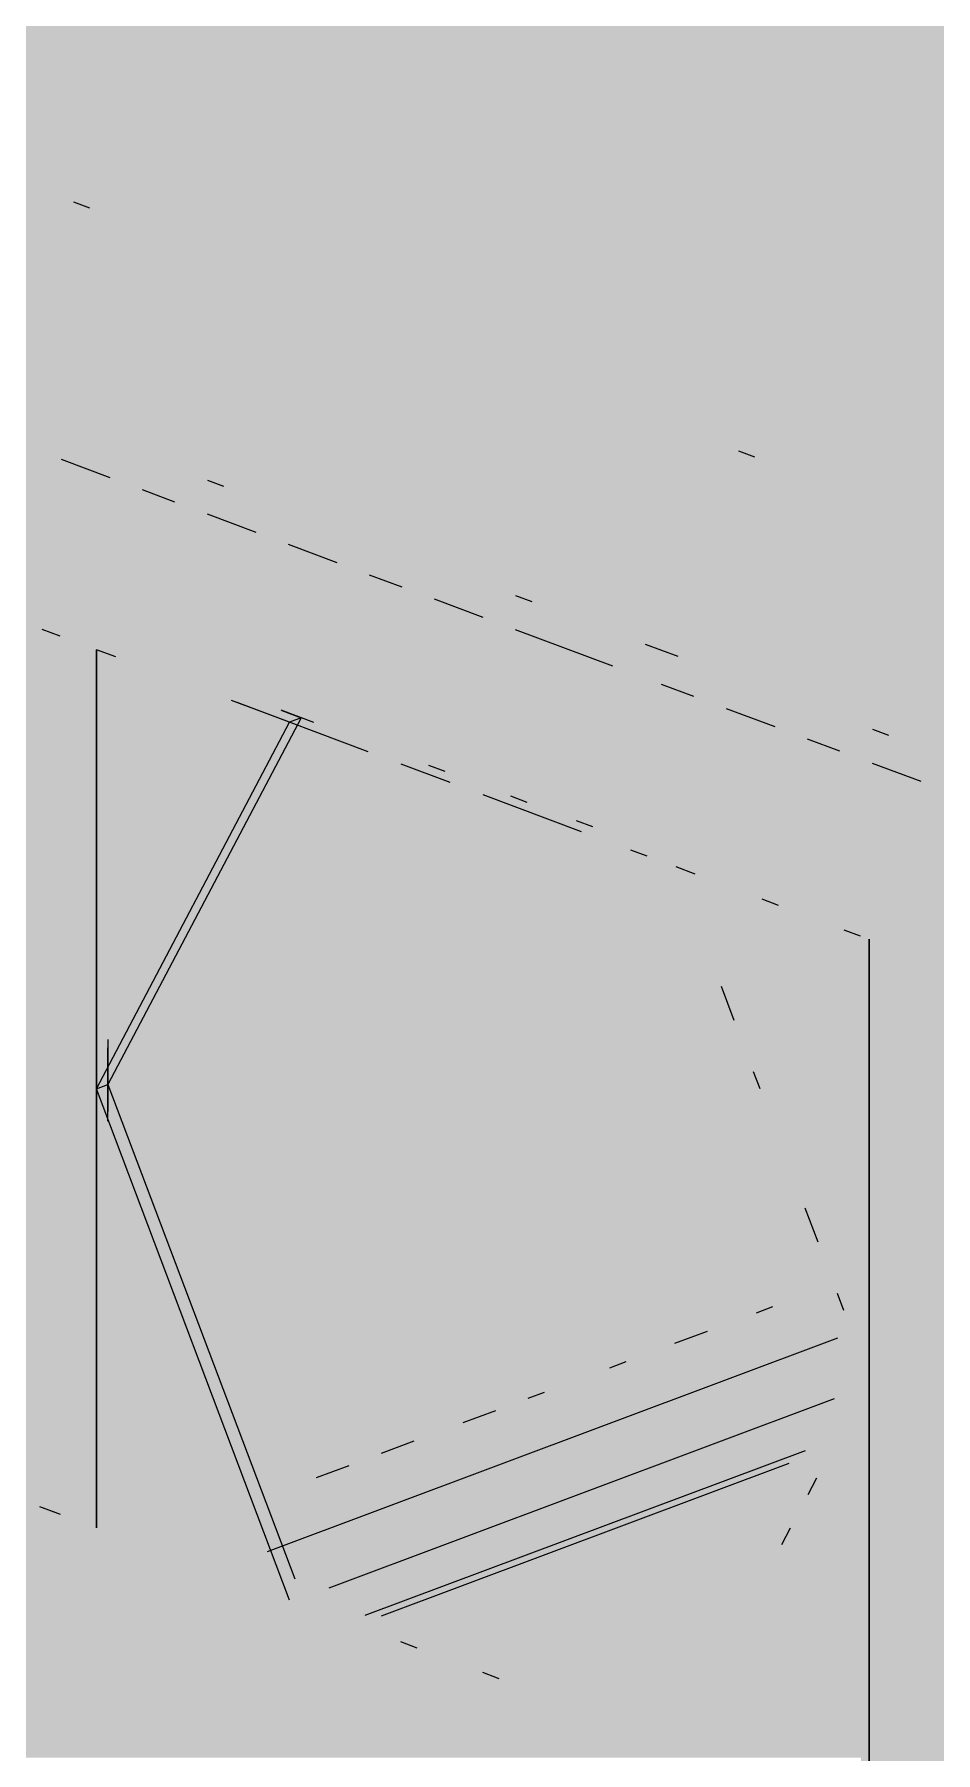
# Paper-space layout '03 3D Building and Roof' of a CAD drawing. Header units: millimetres. Extents: x 5 to 415, y 5 to 292.
# Drawn here: x 142.88 to 146.33, y 93.16 to 99.75 of the extents above; entities that cross this region are included whole.
import ezdxf

# ---------------------------------------------------------------- set-up
doc = ezdxf.new("R2010")
doc.units = ezdxf.units.MM
doc.layers.add('EXISTING', color=7, linetype='Continuous')
doc.layers.add('IMAGES', color=7, linetype='Continuous')

# ---------------------------------------------------------------- blocks, each defined once
blk = doc.blocks.new('SHEET_03')
at = {"layer": 'EXISTING', "color": 250, "lineweight": 9}
for p, q in [((143.092, 99.0832), (143.0298, 99.1064)), ((143.169, 98.0492), (142.9824, 98.1191)), ((145.6412, 98.1282), (145.5791, 98.1515)), ((143.542, 98.0406), (143.6042, 98.0173)), ((143.4177, 97.956), (143.2933, 98.0026)), ((143.7286, 97.8396), (143.542, 97.9095)), ((144.0395, 97.7231), (143.8529, 97.793)), ((144.2882, 97.6299), (144.1638, 97.6765)), ((144.5991, 97.5135), (144.4125, 97.5834)), ((144.7234, 97.598), (144.7856, 97.5747)), ((142.9777, 97.4421), (142.9083, 97.4682)), ((145.0965, 97.3271), (144.7234, 97.4669)), ((143.1166, 94.0234), (143.1166, 97.3901)), ((143.1166, 97.3901), (143.1166, 95.7067)), ((143.1907, 97.3624), (143.1166, 97.3901)), ((145.2208, 97.4117), (145.3452, 97.3651)), ((145.4074, 97.2107), (145.283, 97.2573)), ((143.8573, 97.1127), (143.6351, 97.1959)), ((143.6543, 97.1887), (144.1576, 97.0002)), ((143.1166, 95.7067), (143.8573, 97.1127)), ((143.9017, 97.1293), (143.161, 95.7234)), ((143.9504, 97.1111), (143.8246, 97.1582)), ((143.8276, 97.1571), (143.9017, 97.1293)), ((143.9017, 97.1293), (143.8573, 97.1127)), ((145.7183, 97.0942), (145.5317, 97.1641)), ((145.967, 97.0011), (145.8426, 97.0476)), ((146.0913, 97.0856), (146.1535, 97.0623)), ((144.2834, 96.953), (144.4721, 96.8823)), ((144.4536, 96.9226), (144.3907, 96.9461)), ((146.2779, 96.8846), (146.0913, 96.9545)), ((144.5979, 96.8352), (144.9754, 96.6938)), ((144.7682, 96.8047), (144.7053, 96.8283)), ((145.0198, 96.7105), (144.9569, 96.734)), ((145.1641, 96.6231), (145.227, 96.5996)), ((145.4126, 96.53), (145.3386, 96.5578)), ((145.6674, 96.4346), (145.7303, 96.411)), ((145.9819, 96.3168), (146.0448, 96.2932)), ((146.0792, 96.2803), (146.0792, 92.9135)), ((146.0792, 94.5969), (146.0792, 96.2803)), ((145.5114, 96.1002), (145.5608, 95.9695)), ((143.161, 95.8952), (143.161, 95.6203)), ((143.161, 95.7234), (143.161, 95.8637)), ((143.1166, 95.7067), (143.161, 95.7234)), ((143.161, 95.5831), (143.161, 95.7234)), ((143.161, 95.7234), (143.877, 93.8279)), ((145.6348, 95.7734), (145.6595, 95.7081)), ((143.1166, 95.7067), (143.1166, 94.0234)), ((143.8573, 93.7459), (143.1166, 95.7067)), ((145.8324, 95.2505), (145.8817, 95.1198)), ((145.6471, 94.8482), (145.7096, 94.8716)), ((145.9558, 94.9237), (145.9805, 94.8584)), ((143.7726, 93.9333), (145.9595, 94.7525)), ((145.3347, 94.7311), (145.4596, 94.7779)), ((145.0847, 94.6375), (145.1472, 94.6609)), ((146.0792, 92.9135), (146.0792, 94.5969)), ((144.7723, 94.5205), (144.8348, 94.5439)), ((145.9448, 94.5185), (144.0078, 93.7929)), ((144.5224, 94.4268), (144.6474, 94.4737)), ((144.21, 94.3098), (144.335, 94.3566)), ((144.1475, 93.6884), (145.8346, 94.3204)), ((144.21, 93.6863), (145.7721, 94.2715)), ((143.9601, 94.2162), (144.085, 94.263)), ((145.8772, 94.2135), (145.8436, 94.1496)), ((142.9623, 94.0812), (142.8994, 94.1047)), ((142.9083, 94.1014), (142.9777, 94.0754)), ((145.7762, 94.0218), (145.7426, 93.9579)), ((144.3463, 93.5627), (144.2834, 93.5863)), ((144.6608, 93.4449), (144.5979, 93.4685))]:
    blk.add_line(p, q, dxfattribs=at)
at = {"layer": 'IMAGES', "color": 7}
for points in [[(142.1058, 99.6571), (151.3595, 99.6571), (142.1058, 99.8286), (151.3595, 99.8286)], [(142.7913, 99.4857), (151.8735, 99.4857), (142.7913, 99.6571), (151.8735, 99.6571)], [(142.7913, 99.3143), (156.8431, 99.3143), (142.7913, 99.4857), (156.8431, 99.4857)], [(142.6199, 99.1429), (142.9627, 99.1429), (142.6199, 99.3143), (142.9627, 99.3143)], [(142.9627, 99.1429), (143.3054, 99.1429), (142.9627, 99.3143), (143.3054, 99.3143)], [(143.3054, 99.1429), (143.6481, 99.1429), (143.3054, 99.3143), (143.6481, 99.3143)], [(143.6481, 99.1429), (156.329, 99.1429), (143.6481, 99.3143), (156.329, 99.3143)], [(142.4486, 98.9714), (142.9627, 98.9714), (142.4486, 99.1429), (142.9627, 99.1429)], [(142.9627, 98.9714), (143.6481, 98.9714), (142.9627, 99.1429), (143.6481, 99.1429)], [(143.6481, 98.9714), (143.8195, 98.9714), (143.6481, 99.1429), (143.8195, 99.1429)], [(143.8195, 98.9714), (155.8149, 98.9714), (143.8195, 99.1429), (155.8149, 99.1429)], [(141.9345, 98.8), (142.9627, 98.8), (141.9345, 98.9714), (142.9627, 98.9714)], [(142.9627, 98.8), (143.3054, 98.8), (142.9627, 98.9714), (143.3054, 98.9714)], [(143.3054, 98.8), (143.4767, 98.8), (143.3054, 98.9714), (143.4767, 98.9714)], [(143.4767, 98.8), (143.8195, 98.8), (143.4767, 98.9714), (143.8195, 98.9714)], [(143.8195, 98.6286), (143.9908, 98.6286), (143.8195, 98.9714), (143.9908, 98.9714)], [(143.9908, 98.8), (144.1622, 98.8), (143.9908, 98.9714), (144.1622, 98.9714)], [(144.1622, 98.8), (144.3336, 98.8), (144.1622, 98.9714), (144.3336, 98.9714)], [(144.3336, 98.8), (144.5049, 98.8), (144.3336, 98.9714), (144.5049, 98.9714)], [(144.5049, 98.8), (155.4722, 98.8), (144.5049, 98.9714), (155.4722, 98.9714)], [(142.4486, 98.6286), (143.3054, 98.6286), (142.4486, 98.8), (143.3054, 98.8)], [(143.3054, 98.6286), (143.4767, 98.6286), (143.3054, 98.8), (143.4767, 98.8)], [(143.4767, 98.6286), (143.8195, 98.6286), (143.4767, 98.8), (143.8195, 98.8)], [(143.9908, 98.6286), (144.1622, 98.6286), (143.9908, 98.8), (144.1622, 98.8)], [(144.1622, 98.6286), (144.5049, 98.6286), (144.1622, 98.8), (144.5049, 98.8)], [(144.5049, 98.6286), (144.6763, 98.6286), (144.5049, 98.8), (144.6763, 98.8)], [(144.6763, 98.6286), (145.019, 98.6286), (144.6763, 98.8), (145.019, 98.8)], [(145.019, 98.6286), (154.9581, 98.6286), (145.019, 98.8), (154.9581, 98.8)], [(142.7913, 98.4571), (142.9627, 98.4571), (142.7913, 98.6286), (142.9627, 98.6286)], [(142.9627, 98.4571), (143.8195, 98.4571), (142.9627, 98.6286), (143.8195, 98.6286)], [(143.8195, 98.4571), (144.1622, 98.4571), (143.8195, 98.6286), (144.1622, 98.6286)], [(144.1622, 98.4571), (144.6763, 98.4571), (144.1622, 98.6286), (144.6763, 98.6286)], [(144.6763, 98.4571), (145.019, 98.4571), (144.6763, 98.6286), (145.019, 98.6286)], [(145.019, 98.4571), (145.1904, 98.4571), (145.019, 98.6286), (145.1904, 98.6286)], [(145.1904, 98.4571), (154.6154, 98.4571), (145.1904, 98.6286), (154.6154, 98.6286)], [(142.7913, 98.2857), (142.9627, 98.2857), (142.7913, 98.4571), (142.9627, 98.4571)], [(142.9627, 98.2857), (143.134, 98.2857), (142.9627, 98.4571), (143.134, 98.4571)], [(143.134, 98.2857), (144.1622, 98.2857), (143.134, 98.4571), (144.1622, 98.4571)], [(144.1622, 98.2857), (144.3336, 98.2857), (144.1622, 98.4571), (144.3336, 98.4571)], [(144.3336, 98.2857), (144.5049, 98.2857), (144.3336, 98.4571), (144.5049, 98.4571)], [(144.5049, 98.2857), (144.6763, 98.2857), (144.5049, 98.4571), (144.6763, 98.4571)], [(144.6763, 98.2857), (144.8477, 98.2857), (144.6763, 98.4571), (144.8477, 98.4571)], [(144.8477, 98.2857), (145.019, 98.2857), (144.8477, 98.4571), (145.019, 98.4571)], [(145.019, 98.2857), (145.1904, 98.2857), (145.019, 98.4571), (145.1904, 98.4571)], [(145.1904, 98.2857), (145.3617, 98.2857), (145.1904, 98.4571), (145.3617, 98.4571)], [(145.3617, 98.2857), (145.5331, 98.2857), (145.3617, 98.4571), (145.5331, 98.4571)], [(145.5331, 98.2857), (145.8758, 98.2857), (145.5331, 98.4571), (145.8758, 98.4571)], [(145.8758, 98.2857), (154.1013, 98.2857), (145.8758, 98.4571), (154.1013, 98.4571)], [(142.7913, 98.1143), (142.9627, 98.1143), (142.7913, 98.2857), (142.9627, 98.2857)], [(142.9627, 98.1143), (143.3054, 98.1143), (142.9627, 98.2857), (143.3054, 98.2857)], [(143.3054, 98.1143), (143.4767, 98.1143), (143.3054, 98.2857), (143.4767, 98.2857)], [(143.4767, 98.1143), (143.9908, 98.1143), (143.4767, 98.2857), (143.9908, 98.2857)], [(143.9908, 98.1143), (144.6763, 98.1143), (143.9908, 98.2857), (144.6763, 98.2857)], [(144.6763, 98.1143), (145.019, 98.1143), (144.6763, 98.2857), (145.019, 98.2857)], [(145.019, 98.1143), (145.1904, 98.1143), (145.019, 98.2857), (145.1904, 98.2857)], [(145.1904, 98.1143), (145.3617, 98.1143), (145.1904, 98.2857), (145.3617, 98.2857)], [(145.3617, 98.1143), (145.5331, 98.1143), (145.3617, 98.2857), (145.5331, 98.2857)], [(145.5331, 98.1143), (145.8758, 98.1143), (145.5331, 98.2857), (145.8758, 98.2857)], [(145.8758, 98.1143), (146.3899, 98.1143), (145.8758, 98.2857), (146.3899, 98.2857)], [(142.7913, 97.9429), (142.9627, 97.9429), (142.7913, 98.1143), (142.9627, 98.1143)], [(142.9627, 97.9429), (143.3054, 97.9429), (142.9627, 98.1143), (143.3054, 98.1143)], [(143.3054, 97.9429), (143.6481, 97.9429), (143.3054, 98.1143), (143.6481, 98.1143)], [(143.6481, 97.9429), (143.8195, 97.9429), (143.6481, 98.1143), (143.8195, 98.1143)], [(143.8195, 97.9429), (143.9908, 97.9429), (143.8195, 98.1143), (143.9908, 98.1143)], [(143.9908, 97.9429), (144.1622, 97.9429), (143.9908, 98.1143), (144.1622, 98.1143)], [(144.1622, 97.9429), (144.3336, 97.9429), (144.1622, 98.1143), (144.3336, 98.1143)], [(144.3336, 97.9429), (145.3617, 97.9429), (144.3336, 98.1143), (145.3617, 98.1143)], [(145.3617, 97.9429), (145.5331, 97.9429), (145.3617, 98.1143), (145.5331, 98.1143)], [(145.5331, 97.9429), (145.7045, 97.9429), (145.5331, 98.1143), (145.7045, 98.1143)], [(145.7045, 97.9429), (145.8758, 97.9429), (145.7045, 98.1143), (145.8758, 98.1143)], [(145.8758, 97.9429), (146.0472, 97.9429), (145.8758, 98.1143), (146.0472, 98.1143)], [(146.0472, 97.9429), (146.3899, 97.9429), (146.0472, 98.1143), (146.3899, 98.1143)], [(142.7913, 97.7714), (142.9627, 97.7714), (142.7913, 97.9429), (142.9627, 97.9429)], [(142.9627, 97.7714), (143.134, 97.7714), (142.9627, 97.9429), (143.134, 97.9429)], [(143.134, 97.7714), (143.3054, 97.7714), (143.134, 97.9429), (143.3054, 97.9429)], [(143.3054, 97.7714), (143.4767, 97.7714), (143.3054, 97.9429), (143.4767, 97.9429)], [(143.4767, 97.7714), (143.6481, 97.7714), (143.4767, 97.9429), (143.6481, 97.9429)], [(143.6481, 97.7714), (143.8195, 97.7714), (143.6481, 97.9429), (143.8195, 97.9429)], [(143.8195, 97.7714), (143.9908, 97.7714), (143.8195, 97.9429), (143.9908, 97.9429)], [(143.9908, 97.7714), (144.1622, 97.7714), (143.9908, 97.9429), (144.1622, 97.9429)], [(144.1622, 97.7714), (144.3336, 97.7714), (144.1622, 97.9429), (144.3336, 97.9429)], [(144.3336, 97.7714), (144.8477, 97.7714), (144.3336, 97.9429), (144.8477, 97.9429)], [(144.8477, 97.7714), (145.5331, 97.7714), (144.8477, 97.9429), (145.5331, 97.9429)], [(145.5331, 97.7714), (146.0472, 97.7714), (145.5331, 97.9429), (146.0472, 97.9429)], [(146.0472, 97.7714), (146.2186, 97.7714), (146.0472, 97.9429), (146.2186, 97.9429)], [(146.2186, 97.7714), (146.3899, 97.7714), (146.2186, 97.9429), (146.3899, 97.9429)], [(142.7913, 97.6), (143.3054, 97.6), (142.7913, 97.7714), (143.3054, 97.7714)], [(143.3054, 97.6), (143.4767, 97.6), (143.3054, 97.7714), (143.4767, 97.7714)], [(143.4767, 97.6), (143.8195, 97.6), (143.4767, 97.7714), (143.8195, 97.7714)], [(143.8195, 97.6), (143.9908, 97.6), (143.8195, 97.7714), (143.9908, 97.7714)], [(143.9908, 97.6), (144.3336, 97.6), (143.9908, 97.7714), (144.3336, 97.7714)], [(144.3336, 97.6), (144.5049, 97.6), (144.3336, 97.7714), (144.5049, 97.7714)], [(144.5049, 97.6), (144.6763, 97.6), (144.5049, 97.7714), (144.6763, 97.7714)], [(144.6763, 97.6), (144.8477, 97.6), (144.6763, 97.7714), (144.8477, 97.7714)], [(144.8477, 97.6), (145.019, 97.6), (144.8477, 97.7714), (145.019, 97.7714)], [(145.019, 97.6), (145.3617, 97.6), (145.019, 97.7714), (145.3617, 97.7714)], [(145.3617, 97.6), (146.0472, 97.6), (145.3617, 97.7714), (146.0472, 97.7714)], [(146.0472, 97.6), (146.3899, 97.6), (146.0472, 97.7714), (146.3899, 97.7714)], [(142.7913, 97.2571), (142.9627, 97.2571), (142.7913, 97.6), (142.9627, 97.6)], [(142.9627, 97.4286), (143.134, 97.4286), (142.9627, 97.6), (143.134, 97.6)], [(143.134, 97.4286), (143.8195, 97.4286), (143.134, 97.6), (143.8195, 97.6)], [(143.8195, 97.2571), (143.9908, 97.2571), (143.8195, 97.6), (143.9908, 97.6)], [(143.9908, 97.4286), (144.1622, 97.4286), (143.9908, 97.6), (144.1622, 97.6)], [(144.1622, 97.4286), (144.5049, 97.4286), (144.1622, 97.6), (144.5049, 97.6)], [(144.5049, 97.4286), (144.6763, 97.4286), (144.5049, 97.6), (144.6763, 97.6)], [(144.6763, 97.4286), (144.8477, 97.4286), (144.6763, 97.6), (144.8477, 97.6)], [(144.8477, 97.4286), (145.019, 97.4286), (144.8477, 97.6), (145.019, 97.6)], [(145.019, 97.4286), (145.1904, 97.4286), (145.019, 97.6), (145.1904, 97.6)], [(145.1904, 97.4286), (145.3617, 97.4286), (145.1904, 97.6), (145.3617, 97.6)], [(145.3617, 97.4286), (146.7326, 97.4286), (145.3617, 97.6), (146.7326, 97.6)], [(142.9627, 97.2571), (143.134, 97.2571), (142.9627, 97.4286), (143.134, 97.4286)], [(143.134, 97.0857), (143.3054, 97.0857), (143.134, 97.4286), (143.3054, 97.4286)], [(143.3054, 97.2571), (143.4767, 97.2571), (143.3054, 97.4286), (143.4767, 97.4286)], [(143.4767, 97.2571), (143.6481, 97.2571), (143.4767, 97.4286), (143.6481, 97.4286)], [(143.6481, 97.2571), (143.8195, 97.2571), (143.6481, 97.4286), (143.8195, 97.4286)], [(143.9908, 97.2571), (144.1622, 97.2571), (143.9908, 97.4286), (144.1622, 97.4286)], [(144.1622, 97.0857), (144.3336, 97.0857), (144.1622, 97.4286), (144.3336, 97.4286)], [(144.3336, 97.2571), (144.6763, 97.2571), (144.3336, 97.4286), (144.6763, 97.4286)], [(144.6763, 97.2571), (144.8477, 97.2571), (144.6763, 97.4286), (144.8477, 97.4286)], [(144.8477, 97.2571), (145.1904, 97.2571), (144.8477, 97.4286), (145.1904, 97.4286)], [(145.1904, 97.2571), (145.3617, 97.2571), (145.1904, 97.4286), (145.3617, 97.4286)], [(145.3617, 97.2571), (145.5331, 97.2571), (145.3617, 97.4286), (145.5331, 97.4286)], [(145.5331, 97.2571), (145.7045, 97.2571), (145.5331, 97.4286), (145.7045, 97.4286)], [(145.7045, 97.2571), (146.2186, 97.2571), (145.7045, 97.4286), (146.2186, 97.4286)], [(146.2186, 97.2571), (147.5895, 97.2571), (146.2186, 97.4286), (147.5895, 97.4286)], [(142.7913, 94.1714), (142.9627, 94.1714), (142.7913, 97.2571), (142.9627, 97.2571)], [(142.9627, 97.0857), (143.134, 97.0857), (142.9627, 97.2571), (143.134, 97.2571)], [(143.3054, 96.9143), (143.4767, 96.9143), (143.3054, 97.2571), (143.4767, 97.2571)], [(143.4767, 97.0857), (143.6481, 97.0857), (143.4767, 97.2571), (143.6481, 97.2571)], [(143.6481, 96.9143), (143.8195, 96.9143), (143.6481, 97.2571), (143.8195, 97.2571)], [(143.8195, 97.0857), (143.9908, 97.0857), (143.8195, 97.2571), (143.9908, 97.2571)], [(143.9908, 97.0857), (144.1622, 97.0857), (143.9908, 97.2571), (144.1622, 97.2571)], [(144.3336, 97.0857), (144.6763, 97.0857), (144.3336, 97.2571), (144.6763, 97.2571)], [(144.6763, 96.9143), (144.8477, 96.9143), (144.6763, 97.2571), (144.8477, 97.2571)], [(144.8477, 97.0857), (145.019, 97.0857), (144.8477, 97.2571), (145.019, 97.2571)], [(145.019, 97.0857), (145.1904, 97.0857), (145.019, 97.2571), (145.1904, 97.2571)], [(145.1904, 97.0857), (145.3617, 97.0857), (145.1904, 97.2571), (145.3617, 97.2571)], [(145.3617, 97.0857), (145.5331, 97.0857), (145.3617, 97.2571), (145.5331, 97.2571)], [(145.5331, 97.0857), (145.7045, 97.0857), (145.5331, 97.2571), (145.7045, 97.2571)], [(145.7045, 97.0857), (145.8758, 97.0857), (145.7045, 97.2571), (145.8758, 97.2571)], [(145.8758, 97.0857), (146.2186, 97.0857), (145.8758, 97.2571), (146.2186, 97.2571)], [(146.2186, 97.0857), (146.3899, 97.0857), (146.2186, 97.2571), (146.3899, 97.2571)], [(142.9627, 96.2286), (143.134, 96.2286), (142.9627, 97.0857), (143.134, 97.0857)], [(143.134, 96.2286), (143.3054, 96.2286), (143.134, 97.0857), (143.3054, 97.0857)], [(143.4767, 96.9143), (143.6481, 96.9143), (143.4767, 97.0857), (143.6481, 97.0857)], [(143.8195, 96.9143), (143.9908, 96.9143), (143.8195, 97.0857), (143.9908, 97.0857)], [(143.9908, 96.9143), (144.1622, 96.9143), (143.9908, 97.0857), (144.1622, 97.0857)], [(144.1622, 96.9143), (144.3336, 96.9143), (144.1622, 97.0857), (144.3336, 97.0857)], [(144.3336, 96.9143), (144.5049, 96.9143), (144.3336, 97.0857), (144.5049, 97.0857)], [(144.5049, 96.9143), (144.6763, 96.9143), (144.5049, 97.0857), (144.6763, 97.0857)], [(144.8477, 96.9143), (145.019, 96.9143), (144.8477, 97.0857), (145.019, 97.0857)], [(145.019, 96.9143), (145.1904, 96.9143), (145.019, 97.0857), (145.1904, 97.0857)], [(145.1904, 96.9143), (145.3617, 96.9143), (145.1904, 97.0857), (145.3617, 97.0857)], [(145.3617, 96.9143), (145.5331, 96.9143), (145.3617, 97.0857), (145.5331, 97.0857)], [(145.5331, 96.9143), (145.8758, 96.9143), (145.5331, 97.0857), (145.8758, 97.0857)], [(145.8758, 96.9143), (146.0472, 96.9143), (145.8758, 97.0857), (146.0472, 97.0857)], [(146.0472, 96.9143), (146.3899, 96.9143), (146.0472, 97.0857), (146.3899, 97.0857)], [(143.3054, 96.7429), (143.6481, 96.7429), (143.3054, 96.9143), (143.6481, 96.9143)], [(143.6481, 96.7429), (143.9908, 96.7429), (143.6481, 96.9143), (143.9908, 96.9143)], [(143.9908, 96.7429), (144.1622, 96.7429), (143.9908, 96.9143), (144.1622, 96.9143)], [(144.1622, 96.7429), (144.3336, 96.7429), (144.1622, 96.9143), (144.3336, 96.9143)], [(144.3336, 96.7429), (144.5049, 96.7429), (144.3336, 96.9143), (144.5049, 96.9143)], [(144.5049, 96.7429), (144.6763, 96.7429), (144.5049, 96.9143), (144.6763, 96.9143)], [(144.6763, 96.7429), (144.8477, 96.7429), (144.6763, 96.9143), (144.8477, 96.9143)], [(144.8477, 96.7429), (145.019, 96.7429), (144.8477, 96.9143), (145.019, 96.9143)], [(145.019, 96.7429), (145.5331, 96.7429), (145.019, 96.9143), (145.5331, 96.9143)], [(145.5331, 96.5714), (145.7045, 96.5714), (145.5331, 96.9143), (145.7045, 96.9143)], [(145.7045, 96.7429), (145.8758, 96.7429), (145.7045, 96.9143), (145.8758, 96.9143)], [(145.8758, 96.7429), (146.0472, 96.7429), (145.8758, 96.9143), (146.0472, 96.9143)], [(146.0472, 96.7429), (146.5613, 96.7429), (146.0472, 96.9143), (146.5613, 96.9143)], [(143.3054, 96.4), (143.4767, 96.4), (143.3054, 96.7429), (143.4767, 96.7429)], [(143.4767, 96.5714), (143.6481, 96.5714), (143.4767, 96.7429), (143.6481, 96.7429)], [(143.6481, 96.5714), (143.8195, 96.5714), (143.6481, 96.7429), (143.8195, 96.7429)], [(143.8195, 96.5714), (143.9908, 96.5714), (143.8195, 96.7429), (143.9908, 96.7429)], [(143.9908, 96.5714), (144.3336, 96.5714), (143.9908, 96.7429), (144.3336, 96.7429)], [(144.3336, 96.5714), (144.5049, 96.5714), (144.3336, 96.7429), (144.5049, 96.7429)], [(144.5049, 96.5714), (144.8477, 96.5714), (144.5049, 96.7429), (144.8477, 96.7429)], [(144.8477, 96.5714), (145.019, 96.5714), (144.8477, 96.7429), (145.019, 96.7429)], [(145.019, 96.5714), (145.1904, 96.5714), (145.019, 96.7429), (145.1904, 96.7429)], [(145.1904, 96.5714), (145.3617, 96.5714), (145.1904, 96.7429), (145.3617, 96.7429)], [(145.3617, 96.5714), (145.5331, 96.5714), (145.3617, 96.7429), (145.5331, 96.7429)], [(145.7045, 96.5714), (146.0472, 96.5714), (145.7045, 96.7429), (146.0472, 96.7429)], [(146.0472, 96.5714), (146.2186, 96.5714), (146.0472, 96.7429), (146.2186, 96.7429)], [(146.2186, 96.5714), (146.3899, 96.5714), (146.2186, 96.7429), (146.3899, 96.7429)], [(143.4767, 96.4), (143.6481, 96.4), (143.4767, 96.5714), (143.6481, 96.5714)], [(143.6481, 96.4), (143.8195, 96.4), (143.6481, 96.5714), (143.8195, 96.5714)], [(143.8195, 96.4), (143.9908, 96.4), (143.8195, 96.5714), (143.9908, 96.5714)], [(143.9908, 96.4), (144.5049, 96.4), (143.9908, 96.5714), (144.5049, 96.5714)], [(144.5049, 96.4), (144.8477, 96.4), (144.5049, 96.5714), (144.8477, 96.5714)], [(144.8477, 96.4), (145.019, 96.4), (144.8477, 96.5714), (145.019, 96.5714)], [(145.019, 96.4), (145.1904, 96.4), (145.019, 96.5714), (145.1904, 96.5714)], [(145.1904, 96.4), (145.3617, 96.4), (145.1904, 96.5714), (145.3617, 96.5714)], [(145.3617, 96.4), (145.7045, 96.4), (145.3617, 96.5714), (145.7045, 96.5714)], [(145.7045, 96.4), (145.8758, 96.4), (145.7045, 96.5714), (145.8758, 96.5714)], [(145.8758, 96.4), (146.2186, 96.4), (145.8758, 96.5714), (146.2186, 96.5714)], [(146.2186, 96.4), (146.3899, 96.4), (146.2186, 96.5714), (146.3899, 96.5714)], [(143.3054, 96.2286), (143.4767, 96.2286), (143.3054, 96.4), (143.4767, 96.4)], [(143.4767, 96.2286), (143.6481, 96.2286), (143.4767, 96.4), (143.6481, 96.4)], [(143.6481, 96.2286), (143.8195, 96.2286), (143.6481, 96.4), (143.8195, 96.4)], [(143.8195, 96.2286), (143.9908, 96.2286), (143.8195, 96.4), (143.9908, 96.4)], [(143.9908, 96.2286), (145.1904, 96.2286), (143.9908, 96.4), (145.1904, 96.4)], [(145.1904, 96.2286), (145.3617, 96.2286), (145.1904, 96.4), (145.3617, 96.4)], [(145.3617, 96.2286), (145.5331, 96.2286), (145.3617, 96.4), (145.5331, 96.4)], [(145.5331, 96.2286), (145.7045, 96.2286), (145.5331, 96.4), (145.7045, 96.4)], [(145.7045, 96.2286), (145.8758, 96.2286), (145.7045, 96.4), (145.8758, 96.4)], [(145.8758, 96.2286), (146.0472, 96.2286), (145.8758, 96.4), (146.0472, 96.4)], [(146.0472, 96.2286), (146.2186, 96.2286), (146.0472, 96.4), (146.2186, 96.4)], [(146.2186, 96.2286), (146.3899, 96.2286), (146.2186, 96.4), (146.3899, 96.4)], [(142.9627, 95.2), (143.134, 95.2), (142.9627, 96.2286), (143.134, 96.2286)], [(143.134, 96.0571), (143.3054, 96.0571), (143.134, 96.2286), (143.3054, 96.2286)], [(143.3054, 96.0571), (143.4767, 96.0571), (143.3054, 96.2286), (143.4767, 96.2286)], [(143.4767, 96.0571), (143.6481, 96.0571), (143.4767, 96.2286), (143.6481, 96.2286)], [(143.6481, 96.0571), (143.8195, 96.0571), (143.6481, 96.2286), (143.8195, 96.2286)], [(143.8195, 96.0571), (145.3617, 96.0571), (143.8195, 96.2286), (145.3617, 96.2286)], [(145.3617, 96.0571), (145.5331, 96.0571), (145.3617, 96.2286), (145.5331, 96.2286)], [(145.5331, 96.0571), (145.7045, 96.0571), (145.5331, 96.2286), (145.7045, 96.2286)], [(145.7045, 95.8857), (145.8758, 95.8857), (145.7045, 96.2286), (145.8758, 96.2286)], [(145.8758, 96.0571), (146.0472, 96.0571), (145.8758, 96.2286), (146.0472, 96.2286)], [(146.0472, 96.0571), (146.2186, 96.0571), (146.0472, 96.2286), (146.2186, 96.2286)], [(146.2186, 96.0571), (146.5613, 96.0571), (146.2186, 96.2286), (146.5613, 96.2286)], [(143.134, 95.8857), (143.3054, 95.8857), (143.134, 96.0571), (143.3054, 96.0571)], [(143.3054, 95.8857), (143.4767, 95.8857), (143.3054, 96.0571), (143.4767, 96.0571)], [(143.4767, 95.8857), (143.6481, 95.8857), (143.4767, 96.0571), (143.6481, 96.0571)], [(143.6481, 95.8857), (143.8195, 95.8857), (143.6481, 96.0571), (143.8195, 96.0571)], [(143.8195, 95.8857), (145.1904, 95.8857), (143.8195, 96.0571), (145.1904, 96.0571)], [(145.1904, 95.7143), (145.3617, 95.7143), (145.1904, 96.0571), (145.3617, 96.0571)], [(145.3617, 95.8857), (145.5331, 95.8857), (145.3617, 96.0571), (145.5331, 96.0571)], [(145.5331, 95.8857), (145.7045, 95.8857), (145.5331, 96.0571), (145.7045, 96.0571)], [(145.8758, 95.2), (146.0472, 95.2), (145.8758, 96.0571), (146.0472, 96.0571)], [(146.0472, 95.2), (146.2186, 95.2), (146.0472, 96.0571), (146.2186, 96.0571)], [(146.2186, 95.8857), (146.3899, 95.8857), (146.2186, 96.0571), (146.3899, 96.0571)], [(143.134, 95.5429), (143.3054, 95.5429), (143.134, 95.8857), (143.3054, 95.8857)], [(143.3054, 95.7143), (143.4767, 95.7143), (143.3054, 95.8857), (143.4767, 95.8857)], [(143.4767, 95.7143), (143.6481, 95.7143), (143.4767, 95.8857), (143.6481, 95.8857)], [(143.6481, 95.7143), (145.1904, 95.7143), (143.6481, 95.8857), (145.1904, 95.8857)], [(145.3617, 95.7143), (145.7045, 95.7143), (145.3617, 95.8857), (145.7045, 95.8857)], [(145.7045, 95.7143), (145.8758, 95.7143), (145.7045, 95.8857), (145.8758, 95.8857)], [(146.2186, 92.9714), (146.3899, 92.9714), (146.2186, 95.8857), (146.3899, 95.8857)], [(143.3054, 95.5429), (143.4767, 95.5429), (143.3054, 95.7143), (143.4767, 95.7143)], [(143.4767, 95.5429), (145.3617, 95.5429), (143.4767, 95.7143), (145.3617, 95.7143)], [(145.3617, 95.5429), (145.5331, 95.5429), (145.3617, 95.7143), (145.5331, 95.7143)], [(145.5331, 95.5429), (145.7045, 95.5429), (145.5331, 95.7143), (145.7045, 95.7143)], [(145.7045, 95.5429), (145.8758, 95.5429), (145.7045, 95.7143), (145.8758, 95.7143)], [(143.134, 95.3714), (143.3054, 95.3714), (143.134, 95.5429), (143.3054, 95.5429)], [(143.3054, 95.3714), (143.4767, 95.3714), (143.3054, 95.5429), (143.4767, 95.5429)], [(143.4767, 95.2), (143.6481, 95.2), (143.4767, 95.5429), (143.6481, 95.5429)], [(143.6481, 95.2), (145.5331, 95.2), (143.6481, 95.5429), (145.5331, 95.5429)], [(145.5331, 95.3714), (145.7045, 95.3714), (145.5331, 95.5429), (145.7045, 95.5429)], [(145.7045, 95.3714), (145.8758, 95.3714), (145.7045, 95.5429), (145.8758, 95.5429)], [(143.134, 95.2), (143.4767, 95.2), (143.134, 95.3714), (143.4767, 95.3714)], [(145.5331, 95.2), (145.7045, 95.2), (145.5331, 95.3714), (145.7045, 95.3714)], [(145.7045, 95.2), (145.8758, 95.2), (145.7045, 95.3714), (145.8758, 95.3714)], [(142.9627, 95.0286), (143.3054, 95.0286), (142.9627, 95.2), (143.3054, 95.2)], [(143.3054, 95.0286), (143.4767, 95.0286), (143.3054, 95.2), (143.4767, 95.2)], [(143.4767, 95.0286), (143.6481, 95.0286), (143.4767, 95.2), (143.6481, 95.2)], [(143.6481, 95.0286), (143.8195, 95.0286), (143.6481, 95.2), (143.8195, 95.2)], [(143.8195, 94.8571), (145.1904, 94.8571), (143.8195, 95.2), (145.1904, 95.2)], [(145.1904, 95.0286), (145.3617, 95.0286), (145.1904, 95.2), (145.3617, 95.2)], [(145.3617, 95.0286), (145.5331, 95.0286), (145.3617, 95.2), (145.5331, 95.2)], [(145.5331, 95.0286), (145.7045, 95.0286), (145.5331, 95.2), (145.7045, 95.2)], [(145.7045, 95.0286), (146.2186, 95.0286), (145.7045, 95.2), (146.2186, 95.2)], [(142.9627, 94.3429), (143.134, 94.3429), (142.9627, 95.0286), (143.134, 95.0286)], [(143.134, 94.8571), (143.3054, 94.8571), (143.134, 95.0286), (143.3054, 95.0286)], [(143.3054, 94.8571), (143.6481, 94.8571), (143.3054, 95.0286), (143.6481, 95.0286)], [(143.6481, 94.8571), (143.8195, 94.8571), (143.6481, 95.0286), (143.8195, 95.0286)], [(145.1904, 94.8571), (145.3617, 94.8571), (145.1904, 95.0286), (145.3617, 95.0286)], [(145.3617, 94.8571), (145.7045, 94.8571), (145.3617, 95.0286), (145.7045, 95.0286)], [(145.7045, 94.8571), (146.0472, 94.8571), (145.7045, 95.0286), (146.0472, 95.0286)], [(146.0472, 94.8571), (146.2186, 94.8571), (146.0472, 95.0286), (146.2186, 95.0286)], [(143.134, 94.3429), (143.3054, 94.3429), (143.134, 94.8571), (143.3054, 94.8571)], [(143.3054, 94.6857), (143.4767, 94.6857), (143.3054, 94.8571), (143.4767, 94.8571)], [(143.4767, 94.6857), (143.6481, 94.6857), (143.4767, 94.8571), (143.6481, 94.8571)], [(143.6481, 94.6857), (143.8195, 94.6857), (143.6481, 94.8571), (143.8195, 94.8571)], [(143.8195, 94.6857), (144.5049, 94.6857), (143.8195, 94.8571), (144.5049, 94.8571)], [(144.5049, 94.6857), (144.8477, 94.6857), (144.5049, 94.8571), (144.8477, 94.8571)], [(144.8477, 94.6857), (145.019, 94.6857), (144.8477, 94.8571), (145.019, 94.8571)], [(145.019, 94.6857), (145.1904, 94.6857), (145.019, 94.8571), (145.1904, 94.8571)], [(145.1904, 94.6857), (145.3617, 94.6857), (145.1904, 94.8571), (145.3617, 94.8571)], [(145.3617, 94.6857), (145.5331, 94.6857), (145.3617, 94.8571), (145.5331, 94.8571)], [(145.5331, 94.6857), (145.7045, 94.6857), (145.5331, 94.8571), (145.7045, 94.8571)], [(145.7045, 94.6857), (145.8758, 94.6857), (145.7045, 94.8571), (145.8758, 94.8571)], [(145.8758, 94.6857), (146.2186, 94.6857), (145.8758, 94.8571), (146.2186, 94.8571)], [(143.3054, 94.1714), (143.4767, 94.1714), (143.3054, 94.6857), (143.4767, 94.6857)], [(143.4767, 94.5143), (143.6481, 94.5143), (143.4767, 94.6857), (143.6481, 94.6857)], [(143.6481, 94.5143), (143.8195, 94.5143), (143.6481, 94.6857), (143.8195, 94.6857)], [(143.8195, 94.3429), (143.9908, 94.3429), (143.8195, 94.6857), (143.9908, 94.6857)], [(143.9908, 94.5143), (144.1622, 94.5143), (143.9908, 94.6857), (144.1622, 94.6857)], [(144.1622, 94.5143), (144.3336, 94.5143), (144.1622, 94.6857), (144.3336, 94.6857)], [(144.3336, 94.5143), (144.5049, 94.5143), (144.3336, 94.6857), (144.5049, 94.6857)], [(144.5049, 94.5143), (144.6763, 94.5143), (144.5049, 94.6857), (144.6763, 94.6857)], [(144.6763, 94.5143), (145.5331, 94.5143), (144.6763, 94.6857), (145.5331, 94.6857)], [(145.5331, 94.5143), (145.8758, 94.5143), (145.5331, 94.6857), (145.8758, 94.6857)], [(145.8758, 94.5143), (146.0472, 94.5143), (145.8758, 94.6857), (146.0472, 94.6857)], [(146.0472, 94.5143), (146.2186, 94.5143), (146.0472, 94.6857), (146.2186, 94.6857)], [(143.4767, 94.3429), (143.6481, 94.3429), (143.4767, 94.5143), (143.6481, 94.5143)], [(143.6481, 94.1714), (143.8195, 94.1714), (143.6481, 94.5143), (143.8195, 94.5143)], [(143.9908, 94.3429), (144.1622, 94.3429), (143.9908, 94.5143), (144.1622, 94.5143)], [(144.1622, 94.3429), (144.3336, 94.3429), (144.1622, 94.5143), (144.3336, 94.5143)], [(144.3336, 94.3429), (144.5049, 94.3429), (144.3336, 94.5143), (144.5049, 94.5143)], [(144.5049, 94.3429), (145.1904, 94.3429), (144.5049, 94.5143), (145.1904, 94.5143)], [(145.1904, 94.3429), (145.5331, 94.3429), (145.1904, 94.5143), (145.5331, 94.5143)], [(145.5331, 94.3429), (145.7045, 94.3429), (145.5331, 94.5143), (145.7045, 94.5143)], [(145.7045, 94.3429), (146.0472, 94.3429), (145.7045, 94.5143), (146.0472, 94.5143)], [(146.0472, 92.9714), (146.2186, 92.9714), (146.0472, 94.5143), (146.2186, 94.5143)], [(142.9627, 94.1714), (143.3054, 94.1714), (142.9627, 94.3429), (143.3054, 94.3429)], [(143.4767, 94.1714), (143.6481, 94.1714), (143.4767, 94.3429), (143.6481, 94.3429)], [(143.8195, 94.1714), (143.9908, 94.1714), (143.8195, 94.3429), (143.9908, 94.3429)], [(143.9908, 94.1714), (144.5049, 94.1714), (143.9908, 94.3429), (144.5049, 94.3429)], [(144.5049, 94.1714), (144.6763, 94.1714), (144.5049, 94.3429), (144.6763, 94.3429)], [(144.6763, 94.1714), (145.019, 94.1714), (144.6763, 94.3429), (145.019, 94.3429)], [(145.019, 94.1714), (145.1904, 94.1714), (145.019, 94.3429), (145.1904, 94.3429)], [(145.1904, 94.1714), (145.3617, 94.1714), (145.1904, 94.3429), (145.3617, 94.3429)], [(145.3617, 94.1714), (145.5331, 94.1714), (145.3617, 94.3429), (145.5331, 94.3429)], [(145.5331, 94.1714), (145.8758, 94.1714), (145.5331, 94.3429), (145.8758, 94.3429)], [(145.8758, 94.1714), (146.0472, 94.1714), (145.8758, 94.3429), (146.0472, 94.3429)], [(142.7913, 94), (143.134, 94), (142.7913, 94.1714), (143.134, 94.1714)], [(143.134, 94), (143.3054, 94), (143.134, 94.1714), (143.3054, 94.1714)], [(143.3054, 94), (143.6481, 94), (143.3054, 94.1714), (143.6481, 94.1714)], [(143.6481, 94), (143.9908, 94), (143.6481, 94.1714), (143.9908, 94.1714)], [(143.9908, 94), (144.3336, 94), (143.9908, 94.1714), (144.3336, 94.1714)], [(144.3336, 94), (144.5049, 94), (144.3336, 94.1714), (144.5049, 94.1714)], [(144.5049, 94), (144.6763, 94), (144.5049, 94.1714), (144.6763, 94.1714)], [(144.6763, 94), (145.019, 94), (144.6763, 94.1714), (145.019, 94.1714)], [(145.019, 94), (145.5331, 94), (145.019, 94.1714), (145.5331, 94.1714)], [(145.5331, 94), (145.8758, 94), (145.5331, 94.1714), (145.8758, 94.1714)], [(145.8758, 94), (146.0472, 94), (145.8758, 94.1714), (146.0472, 94.1714)], [(142.7913, 93.8286), (142.9627, 93.8286), (142.7913, 94), (142.9627, 94)], [(142.9627, 93.8286), (143.4767, 93.8286), (142.9627, 94), (143.4767, 94)], [(143.4767, 93.8286), (143.6481, 93.8286), (143.4767, 94), (143.6481, 94)], [(143.6481, 93.8286), (143.8195, 93.8286), (143.6481, 94), (143.8195, 94)], [(143.8195, 93.8286), (143.9908, 93.8286), (143.8195, 94), (143.9908, 94)], [(143.9908, 93.8286), (144.5049, 93.8286), (143.9908, 94), (144.5049, 94)], [(144.5049, 93.8286), (144.6763, 93.8286), (144.5049, 94), (144.6763, 94)], [(144.6763, 93.8286), (144.8477, 93.8286), (144.6763, 94), (144.8477, 94)], [(144.8477, 93.8286), (145.019, 93.8286), (144.8477, 94), (145.019, 94)], [(145.019, 93.8286), (145.1904, 93.8286), (145.019, 94), (145.1904, 94)], [(145.1904, 93.8286), (145.3617, 93.8286), (145.1904, 94), (145.3617, 94)], [(145.3617, 93.8286), (145.5331, 93.8286), (145.3617, 94), (145.5331, 94)], [(145.5331, 93.8286), (145.7045, 93.8286), (145.5331, 94), (145.7045, 94)], [(145.7045, 93.8286), (145.8758, 93.8286), (145.7045, 94), (145.8758, 94)], [(145.8758, 93.8286), (146.0472, 93.8286), (145.8758, 94), (146.0472, 94)], [(142.4486, 93.6571), (142.9627, 93.6571), (142.4486, 93.8286), (142.9627, 93.8286)], [(142.9627, 93.6571), (143.3054, 93.6571), (142.9627, 93.8286), (143.3054, 93.8286)], [(143.3054, 93.6571), (143.4767, 93.6571), (143.3054, 93.8286), (143.4767, 93.8286)], [(143.4767, 93.6571), (143.6481, 93.6571), (143.4767, 93.8286), (143.6481, 93.8286)], [(143.6481, 93.6571), (143.8195, 93.6571), (143.6481, 93.8286), (143.8195, 93.8286)], [(143.8195, 93.6571), (143.9908, 93.6571), (143.8195, 93.8286), (143.9908, 93.8286)], [(143.9908, 93.6571), (144.1622, 93.6571), (143.9908, 93.8286), (144.1622, 93.8286)], [(144.1622, 93.6571), (144.3336, 93.6571), (144.1622, 93.8286), (144.3336, 93.8286)], [(144.3336, 93.6571), (144.5049, 93.6571), (144.3336, 93.8286), (144.5049, 93.8286)], [(144.5049, 93.6571), (144.6763, 93.6571), (144.5049, 93.8286), (144.6763, 93.8286)], [(144.6763, 93.6571), (144.8477, 93.6571), (144.6763, 93.8286), (144.8477, 93.8286)], [(144.8477, 93.6571), (145.019, 93.6571), (144.8477, 93.8286), (145.019, 93.8286)], [(145.019, 93.6571), (145.1904, 93.6571), (145.019, 93.8286), (145.1904, 93.8286)], [(145.1904, 93.6571), (145.5331, 93.6571), (145.1904, 93.8286), (145.5331, 93.8286)], [(145.5331, 93.6571), (145.7045, 93.6571), (145.5331, 93.8286), (145.7045, 93.8286)], [(145.7045, 93.6571), (146.0472, 93.6571), (145.7045, 93.8286), (146.0472, 93.8286)], [(142.4486, 93.4857), (143.3054, 93.4857), (142.4486, 93.6571), (143.3054, 93.6571)], [(143.3054, 93.4857), (143.4767, 93.4857), (143.3054, 93.6571), (143.4767, 93.6571)], [(143.4767, 93.4857), (143.6481, 93.4857), (143.4767, 93.6571), (143.6481, 93.6571)], [(143.6481, 93.4857), (143.8195, 93.4857), (143.6481, 93.6571), (143.8195, 93.6571)], [(143.8195, 93.4857), (144.1622, 93.4857), (143.8195, 93.6571), (144.1622, 93.6571)], [(144.1622, 93.4857), (144.3336, 93.4857), (144.1622, 93.6571), (144.3336, 93.6571)], [(144.3336, 93.4857), (144.5049, 93.4857), (144.3336, 93.6571), (144.5049, 93.6571)], [(144.5049, 93.4857), (144.6763, 93.4857), (144.5049, 93.6571), (144.6763, 93.6571)], [(144.6763, 93.4857), (144.8477, 93.4857), (144.6763, 93.6571), (144.8477, 93.6571)], [(144.8477, 93.4857), (145.019, 93.4857), (144.8477, 93.6571), (145.019, 93.6571)], [(145.019, 93.4857), (145.3617, 93.4857), (145.019, 93.6571), (145.3617, 93.6571)], [(145.3617, 93.4857), (145.5331, 93.4857), (145.3617, 93.6571), (145.5331, 93.6571)], [(145.5331, 93.4857), (145.7045, 93.4857), (145.5331, 93.6571), (145.7045, 93.6571)], [(145.7045, 93.4857), (145.8758, 93.4857), (145.7045, 93.6571), (145.8758, 93.6571)], [(145.8758, 93.1429), (146.0472, 93.1429), (145.8758, 93.6571), (146.0472, 93.6571)], [(142.4486, 93.3143), (143.8195, 93.3143), (142.4486, 93.4857), (143.8195, 93.4857)], [(143.8195, 93.3143), (143.9908, 93.3143), (143.8195, 93.4857), (143.9908, 93.4857)], [(143.9908, 93.3143), (144.1622, 93.3143), (143.9908, 93.4857), (144.1622, 93.4857)], [(144.1622, 93.3143), (144.3336, 93.3143), (144.1622, 93.4857), (144.3336, 93.4857)], [(144.3336, 93.3143), (144.5049, 93.3143), (144.3336, 93.4857), (144.5049, 93.4857)], [(144.5049, 93.3143), (144.6763, 93.3143), (144.5049, 93.4857), (144.6763, 93.4857)], [(144.6763, 93.3143), (144.8477, 93.3143), (144.6763, 93.4857), (144.8477, 93.4857)], [(144.8477, 93.3143), (145.019, 93.3143), (144.8477, 93.4857), (145.019, 93.4857)], [(145.019, 93.3143), (145.1904, 93.3143), (145.019, 93.4857), (145.1904, 93.4857)], [(145.1904, 93.3143), (145.3617, 93.3143), (145.1904, 93.4857), (145.3617, 93.4857)], [(145.3617, 93.3143), (145.5331, 93.3143), (145.3617, 93.4857), (145.5331, 93.4857)], [(145.5331, 93.3143), (145.7045, 93.3143), (145.5331, 93.4857), (145.7045, 93.4857)], [(145.7045, 93.1429), (145.8758, 93.1429), (145.7045, 93.4857), (145.8758, 93.4857)], [(142.6199, 93.1429), (144.3336, 93.1429), (142.6199, 93.3143), (144.3336, 93.3143)], [(144.3336, 93.1429), (144.5049, 93.1429), (144.3336, 93.3143), (144.5049, 93.3143)], [(144.5049, 93.1429), (144.6763, 93.1429), (144.5049, 93.3143), (144.6763, 93.3143)], [(144.6763, 93.1429), (145.019, 93.1429), (144.6763, 93.3143), (145.019, 93.3143)], [(145.019, 93.1429), (145.1904, 93.1429), (145.019, 93.3143), (145.1904, 93.3143)], [(145.1904, 93.1429), (145.3617, 93.1429), (145.1904, 93.3143), (145.3617, 93.3143)], [(145.3617, 93.1429), (145.5331, 93.1429), (145.3617, 93.3143), (145.5331, 93.3143)], [(145.5331, 93.1429), (145.7045, 93.1429), (145.5331, 93.3143), (145.7045, 93.3143)]]:
    blk.add_solid(points, dxfattribs=at)

psp = doc.layouts.new('03 3D Building and Roof')

# ---------------------------------------------------------------- block references
psp.add_blockref('SHEET_03', (0, 0))

doc.saveas('drawing.dxf')
